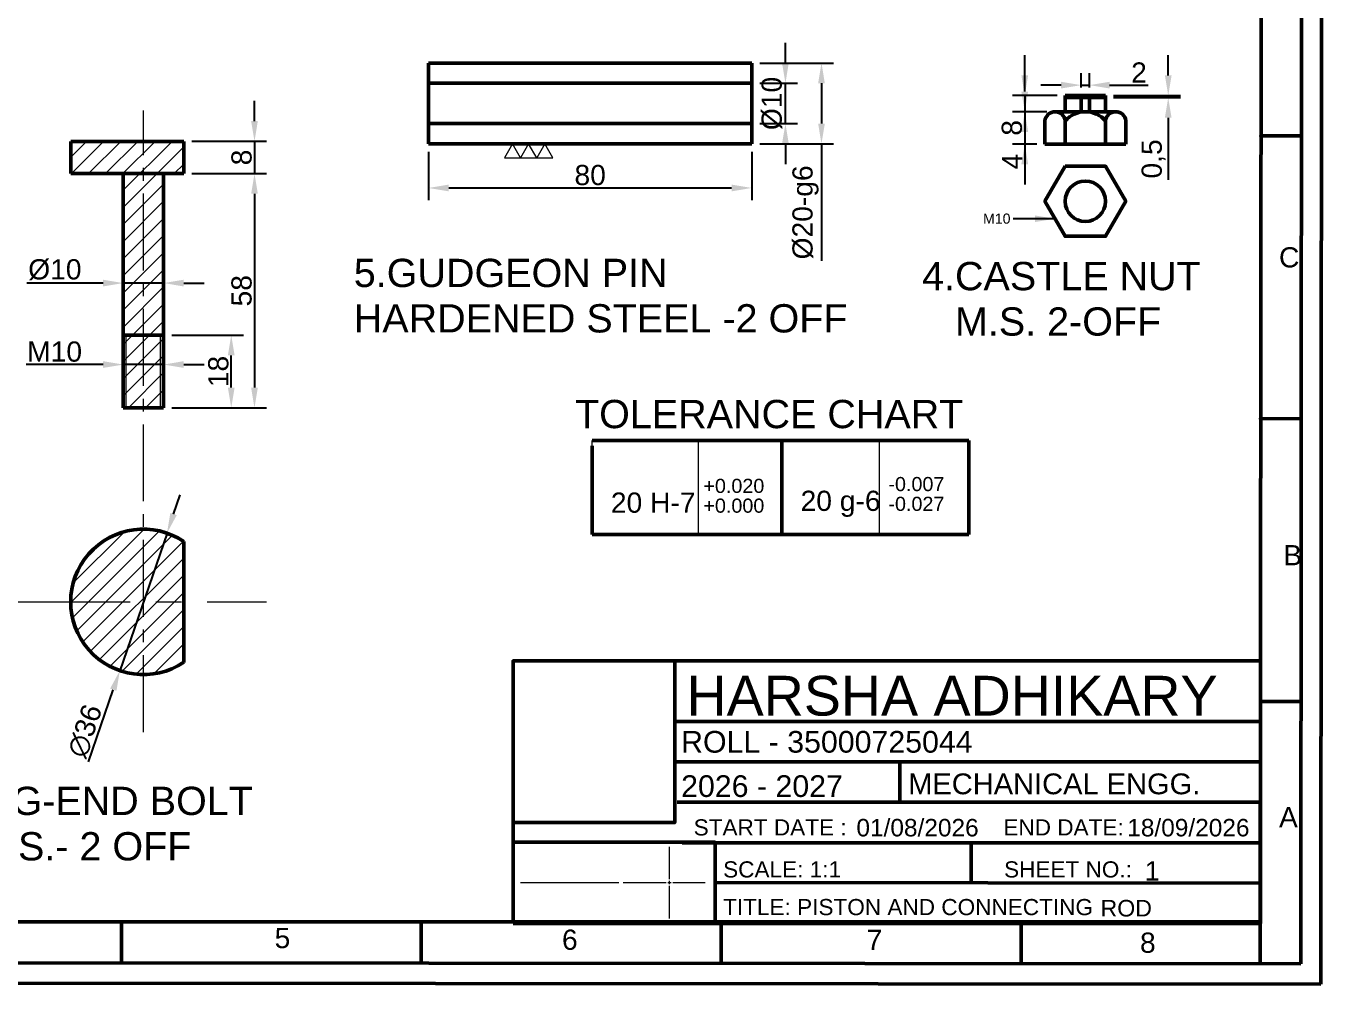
# Model space of a CAD drawing. Header units: millimetres. Extents: x 4773 to 5367, y 1948 to 2369.
# Drawn here: x 5046.2 to 5367.1, y 1948.1 to 2185.4 of the extents above; entities that cross this region are included whole.
import ezdxf

# ---------------------------------------------------------------- set-up
doc = ezdxf.new("R2010")
doc.units = ezdxf.units.MM
doc.linetypes.add('CENTER', pattern=[50.8, 31.75, -6.35, 6.35, -6.35])
doc.linetypes.add('CENTER2', pattern=[28.575, 19.05, -3.175, 3.175, -3.175])
doc.layers.get('0').update_dxf_attribs({"lineweight": 50})
doc.layers.add('CENTER', color=7, linetype='CENTER', lineweight=20)
doc.layers.add('DIM', color=7, linetype='Continuous', lineweight=20)
doc.styles.get("Standard").update_dxf_attribs({"font": 'arial.ttf'})
doc.dimstyles.new('ISO-25', dxfattribs={"dimtxt": 5, "dimasz": 5, "dimexe": 3, "dimexo": 2, "dimtad": 1, "dimtxsty": 'Standard', "dimcen": 2.5, "dimadec": 0, "dimazin": 0, "dimtfac": 1, "dimtmove": 0, "dimatfit": 3, "dimfxl": 1, "dimarcsym": 0})

# ---------------------------------------------------------------- blocks, each defined once
blk = doc.blocks.new('*U5')
at = {"layer": 'CENTER', "color": 0, "linetype": 'CENTER', "transparency": 16777216}
blk.add_line((-8.86, 0), (15.45, 0), dxfattribs=at)
blk = doc.blocks.new('*U6')
at = {"layer": 'CENTER', "color": 0, "linetype": 'CENTER', "transparency": 16777216}
for p, q in [((0, 0.8), (0, 8.86)), ((-11.5, 0), (-0.8, 0)), ((0.8, 0), (8.86, 0)), ((0, -8.86), (0, -0.8))]:
    blk.add_line(p, q, dxfattribs=at)
at = {"layer": 'CENTER', "color": 0, "linetype": 'Continuous', "transparency": 16777216}
for p, q in [((-0.4, 0), (0.4, 0)), ((0, -0.4), (0, 0.4))]:
    blk.add_line(p, q, dxfattribs=at)
blk = doc.blocks.new('*U10')
at = {"layer": 'CENTER', "color": 0, "linetype": 'CENTER2', "transparency": 16777216}
blk.add_line((0, -109.28), (0, 44.66), dxfattribs=at)
blk = doc.blocks.new('*D13')
at = {"layer": 'Defpoints', "color": 0, "transparency": 16777216}
for p in [(5145.86, 2156.16), (5225.86, 2156.16), (5225.86, 2145.24)]:
    blk.add_point(p, dxfattribs=at)
at = {"layer": 'DIM', "color": 0, "lineweight": -2, "transparency": 16777216}
for p, q in [((5145.86, 2154.16), (5145.86, 2142.24)), ((5225.86, 2154.16), (5225.86, 2142.24)), ((5150.86, 2145.24), (5220.86, 2145.24))]:
    blk.add_line(p, q, dxfattribs=at)
at = {"layer": 'DIM', "color": 0, "transparency": 16777216}
for points in [[(5150.86, 2146.07), (5150.86, 2144.4), (5145.86, 2145.24)], [(5220.86, 2146.07), (5220.86, 2144.4), (5225.86, 2145.24)]]:
    blk.add_solid(points, dxfattribs=at)
at = {"layer": 'DIM', "color": 0, "transparency": 16777216, "insert": (5185.86, 2148.41), "char_height": 5, "attachment_point": 5}
blk.add_mtext('80', dxfattribs=at)
blk = doc.blocks.new('*D14')
at = {"layer": 'Defpoints', "color": 0, "transparency": 16777216}
for p in [(5225.86, 2171.16), (5234.21, 2171.16), (5225.86, 2161.16)]:
    blk.add_point(p, dxfattribs=at)
at = {"layer": 'DIM', "color": 0, "lineweight": -2, "transparency": 16777216}
for p, q in [((5234.21, 2176.16), (5234.21, 2181.16)), ((5227.86, 2171.16), (5237.21, 2171.16)), ((5234.21, 2161.16), (5234.21, 2171.16)), ((5227.86, 2161.16), (5237.21, 2161.16)), ((5234.21, 2156.16), (5234.21, 2151.16))]:
    blk.add_line(p, q, dxfattribs=at)
at = {"layer": 'DIM', "color": 0, "transparency": 16777216}
for points in [[(5233.37, 2176.16), (5235.04, 2176.16), (5234.21, 2171.16)], [(5233.37, 2156.16), (5235.04, 2156.16), (5234.21, 2161.16)]]:
    blk.add_solid(points, dxfattribs=at)
at = {"layer": 'DIM', "color": 0, "transparency": 16777216, "insert": (5230.89, 2166.16), "char_height": 5, "attachment_point": 5, "rotation": 90}
blk.add_mtext('%%C10', dxfattribs=at)
blk = doc.blocks.new('*D15')
at = {"layer": 'Defpoints', "color": 0, "transparency": 16777216}
for p in [(5225.86, 2176.16), (5225.86, 2156.16), (5243.14, 2156.16)]:
    blk.add_point(p, dxfattribs=at)
at = {"layer": 'DIM', "color": 0, "lineweight": -2, "transparency": 16777216}
for p, q in [((5227.86, 2176.16), (5246.14, 2176.16)), ((5243.14, 2171.16), (5243.14, 2161.16)), ((5227.86, 2156.16), (5246.14, 2156.16)), ((5243.14, 2156.16), (5243.14, 2127.22))]:
    blk.add_line(p, q, dxfattribs=at)
at = {"layer": 'DIM', "color": 0, "transparency": 16777216}
for points in [[(5242.31, 2171.16), (5243.97, 2171.16), (5243.14, 2176.16)], [(5242.31, 2161.16), (5243.97, 2161.16), (5243.14, 2156.16)]]:
    blk.add_solid(points, dxfattribs=at)
at = {"layer": 'DIM', "color": 0, "transparency": 16777216, "insert": (5239.19, 2139.19), "char_height": 5, "attachment_point": 5, "rotation": 90}
blk.add_mtext('%%C20-g6', dxfattribs=at)
blk = doc.blocks.new('*D61')
at = {"layer": 'Defpoints', "color": 0, "transparency": 16777216}
for p in [(5085.25, 2156.79), (5085.25, 2148.79), (5102.75, 2148.79)]:
    blk.add_point(p, dxfattribs=at)
at = {"layer": 'DIM', "color": 0, "lineweight": -2, "transparency": 16777216}
for p, q in [((5102.75, 2161.79), (5102.75, 2166.79)), ((5087.25, 2156.79), (5105.75, 2156.79)), ((5102.75, 2156.79), (5102.75, 2148.79)), ((5087.25, 2148.79), (5105.75, 2148.79)), ((5102.75, 2143.79), (5102.75, 2138.79))]:
    blk.add_line(p, q, dxfattribs=at)
at = {"layer": 'DIM', "color": 0, "transparency": 16777216}
for points in [[(5101.92, 2161.79), (5103.58, 2161.79), (5102.75, 2156.79)], [(5101.92, 2143.79), (5103.58, 2143.79), (5102.75, 2148.79)]]:
    blk.add_solid(points, dxfattribs=at)
at = {"layer": 'DIM', "color": 0, "transparency": 16777216, "insert": (5099.57, 2152.79), "char_height": 5, "attachment_point": 5, "rotation": 90}
blk.add_mtext('8', dxfattribs=at)
blk = doc.blocks.new('*D62')
at = {"layer": 'Defpoints', "color": 0, "transparency": 16777216}
for p in [(5085.25, 2148.79), (5080.25, 2090.79), (5102.75, 2090.79)]:
    blk.add_point(p, dxfattribs=at)
at = {"layer": 'DIM', "color": 0, "lineweight": -2, "transparency": 16777216}
for p, q in [((5087.25, 2148.79), (5105.75, 2148.79)), ((5102.75, 2143.79), (5102.75, 2095.79)), ((5082.25, 2090.79), (5105.75, 2090.79))]:
    blk.add_line(p, q, dxfattribs=at)
at = {"layer": 'DIM', "color": 0, "transparency": 16777216}
for points in [[(5101.92, 2143.79), (5103.58, 2143.79), (5102.75, 2148.79)], [(5101.92, 2095.79), (5103.58, 2095.79), (5102.75, 2090.79)]]:
    blk.add_solid(points, dxfattribs=at)
at = {"layer": 'DIM', "color": 0, "transparency": 16777216, "insert": (5099.57, 2119.79), "char_height": 5, "attachment_point": 5, "rotation": 90}
blk.add_mtext('58', dxfattribs=at)
blk = doc.blocks.new('*D63')
at = {"layer": 'Defpoints', "color": 0, "transparency": 16777216}
for p in [(5080.25, 2108.79), (5097, 2108.79), (5080.25, 2090.79)]:
    blk.add_point(p, dxfattribs=at)
at = {"layer": 'DIM', "color": 0, "lineweight": -2, "transparency": 16777216}
for p, q in [((5082.25, 2108.79), (5100, 2108.79)), ((5097, 2095.79), (5097, 2103.79)), ((5082.25, 2090.79), (5100, 2090.79))]:
    blk.add_line(p, q, dxfattribs=at)
at = {"layer": 'DIM', "color": 0, "transparency": 16777216}
for points in [[(5096.17, 2103.79), (5097.83, 2103.79), (5097, 2108.79)], [(5096.17, 2095.79), (5097.83, 2095.79), (5097, 2090.79)]]:
    blk.add_solid(points, dxfattribs=at)
at = {"layer": 'DIM', "color": 0, "transparency": 16777216, "insert": (5093.82, 2099.79), "char_height": 5, "attachment_point": 5, "rotation": 90}
blk.add_mtext('18', dxfattribs=at)
blk = doc.blocks.new('*D64')
at = {"layer": 'Defpoints', "color": 0, "transparency": 16777216}
for p in [(5080.25, 2121.69), (5070.25, 2119.79), (5080.25, 2119.79)]:
    blk.add_point(p, dxfattribs=at)
at = {"layer": 'DIM', "color": 0, "lineweight": -2, "transparency": 16777216}
for p, q in [((5070.25, 2121.79), (5070.25, 2124.69)), ((5080.25, 2121.79), (5080.25, 2124.69)), ((5065.25, 2121.69), (5046.41, 2121.69)), ((5080.25, 2121.69), (5070.25, 2121.69)), ((5085.25, 2121.69), (5090.25, 2121.69))]:
    blk.add_line(p, q, dxfattribs=at)
at = {"layer": 'DIM', "color": 0, "transparency": 16777216}
for points in [[(5065.25, 2122.52), (5065.25, 2120.85), (5070.25, 2121.69)], [(5085.25, 2122.52), (5085.25, 2120.85), (5080.25, 2121.69)]]:
    blk.add_solid(points, dxfattribs=at)
at = {"layer": 'DIM', "color": 0, "transparency": 16777216, "insert": (5053.33, 2125), "char_height": 5, "attachment_point": 5}
blk.add_mtext('%%C10', dxfattribs=at)
blk = doc.blocks.new('*D65')
at = {"layer": 'Defpoints', "color": 0, "transparency": 16777216}
for p in [(5070.25, 2099.79), (5080.25, 2101.51), (5080.25, 2099.79)]:
    blk.add_point(p, dxfattribs=at)
at = {"layer": 'DIM', "color": 0, "lineweight": -2, "transparency": 16777216}
for p, q in [((5070.25, 2101.79), (5070.25, 2104.51)), ((5080.25, 2101.79), (5080.25, 2104.51)), ((5065.25, 2101.51), (5046.26, 2101.51)), ((5080.25, 2101.51), (5070.25, 2101.51)), ((5085.25, 2101.51), (5090.25, 2101.51))]:
    blk.add_line(p, q, dxfattribs=at)
at = {"layer": 'DIM', "color": 0, "transparency": 16777216}
for points in [[(5065.25, 2102.35), (5065.25, 2100.68), (5070.25, 2101.51)], [(5085.25, 2102.35), (5085.25, 2100.68), (5080.25, 2101.51)]]:
    blk.add_solid(points, dxfattribs=at)
at = {"layer": 'DIM', "color": 0, "transparency": 16777216, "insert": (5053.26, 2104.69), "char_height": 5, "attachment_point": 5}
blk.add_mtext('M10', dxfattribs=at)
blk = doc.blocks.new('*D66')
at = {"layer": 'Defpoints', "color": 0, "transparency": 16777216}
for p in [(5081.09, 2059.77), (5069.41, 2025.71)]:
    blk.add_point(p, dxfattribs=at)
at = {"layer": 'DIM', "color": 0, "lineweight": -2, "transparency": 16777216}
for p, q in [((5082.71, 2064.5), (5084.33, 2069.23)), ((5081.09, 2059.77), (5069.41, 2025.71)), ((5061.67, 2003.16), (5067.79, 2020.98))]:
    blk.add_line(p, q, dxfattribs=at)
at = {"layer": 'DIM', "color": 0, "transparency": 16777216}
for points in [[(5081.92, 2064.77), (5083.5, 2064.23), (5081.09, 2059.77)], [(5067, 2021.26), (5068.57, 2020.71), (5069.41, 2025.71)]]:
    blk.add_solid(points, dxfattribs=at)
at = {"layer": 'DIM', "color": 0, "transparency": 16777216, "insert": (5060.78, 2010.78), "char_height": 5, "attachment_point": 5, "rotation": 71.069}
blk.add_mtext('∅36', dxfattribs=at)
blk = doc.blocks.new('*D67')
at = {"layer": 'Defpoints', "color": 0, "transparency": 16777216}
for p in [(5300.97, 2164.12), (5293.47, 2156.12), (5298.47, 2156.12)]:
    blk.add_point(p, dxfattribs=at)
at = {"layer": 'DIM', "color": 0, "lineweight": -2, "transparency": 16777216}
for p, q in [((5293.47, 2169.12), (5293.47, 2174.12)), ((5298.97, 2164.12), (5290.47, 2164.12)), ((5293.47, 2164.12), (5293.47, 2156.12)), ((5296.47, 2156.12), (5290.47, 2156.12)), ((5293.47, 2151.12), (5293.47, 2146.12))]:
    blk.add_line(p, q, dxfattribs=at)
at = {"layer": 'DIM', "color": 0, "transparency": 16777216}
for points in [[(5292.63, 2169.12), (5294.3, 2169.12), (5293.47, 2164.12)], [(5292.63, 2151.12), (5294.3, 2151.12), (5293.47, 2156.12)]]:
    blk.add_solid(points, dxfattribs=at)
at = {"layer": 'DIM', "color": 0, "transparency": 16777216, "insert": (5290.29, 2160.12), "char_height": 5, "attachment_point": 5, "rotation": 90}
blk.add_mtext('8', dxfattribs=at)
blk = doc.blocks.new('*D68')
at = {"layer": 'Defpoints', "color": 0, "transparency": 16777216}
for p in [(5313.47, 2168.12), (5313.47, 2167.62), (5328.99, 2167.62)]:
    blk.add_point(p, dxfattribs=at)
at = {"layer": 'DIM', "color": 0, "lineweight": -2, "transparency": 16777216}
for p, q in [((5328.99, 2173.12), (5328.99, 2178.12)), ((5315.47, 2168.12), (5331.99, 2168.12)), ((5315.47, 2167.62), (5331.99, 2167.62)), ((5328.99, 2168.12), (5328.99, 2167.62)), ((5328.99, 2162.62), (5328.99, 2147.23))]:
    blk.add_line(p, q, dxfattribs=at)
at = {"layer": 'DIM', "color": 0, "transparency": 16777216}
for points in [[(5328.16, 2173.12), (5329.82, 2173.12), (5328.99, 2168.12)], [(5328.16, 2162.62), (5329.82, 2162.62), (5328.99, 2167.62)]]:
    blk.add_solid(points, dxfattribs=at)
at = {"layer": 'DIM', "color": 0, "transparency": 16777216, "insert": (5325.36, 2152.43), "char_height": 5, "attachment_point": 5, "rotation": 90}
blk.add_mtext('0,5', dxfattribs=at)
blk = doc.blocks.new('*D69')
at = {"layer": 'Defpoints', "color": 0, "transparency": 16777216}
for p in [(5303.47, 2168.12), (5293.47, 2164.12), (5300.97, 2164.12)]:
    blk.add_point(p, dxfattribs=at)
at = {"layer": 'DIM', "color": 0, "lineweight": -2, "transparency": 16777216}
for p, q in [((5293.47, 2173.12), (5293.47, 2178.12)), ((5301.47, 2168.12), (5290.47, 2168.12)), ((5293.47, 2168.12), (5293.47, 2164.12)), ((5298.97, 2164.12), (5290.47, 2164.12)), ((5293.47, 2159.12), (5293.47, 2149.42))]:
    blk.add_line(p, q, dxfattribs=at)
at = {"layer": 'DIM', "color": 0, "transparency": 16777216}
for points in [[(5292.63, 2173.12), (5294.3, 2173.12), (5293.47, 2168.12)], [(5292.63, 2159.12), (5294.3, 2159.12), (5293.47, 2164.12)]]:
    blk.add_solid(points, dxfattribs=at)
at = {"layer": 'DIM', "color": 0, "transparency": 16777216, "insert": (5290.34, 2151.77), "char_height": 5, "attachment_point": 5, "rotation": 90}
blk.add_mtext('4', dxfattribs=at)
blk = doc.blocks.new('*D70')
at = {"layer": 'Defpoints', "color": 0, "transparency": 16777216}
for p in [(5309.47, 2170.7), (5307.47, 2168.13), (5309.47, 2168.13)]:
    blk.add_point(p, dxfattribs=at)
at = {"layer": 'DIM', "color": 0, "lineweight": -2, "transparency": 16777216}
for p, q in [((5307.47, 2170.13), (5307.47, 2173.7)), ((5309.47, 2170.13), (5309.47, 2173.7)), ((5302.47, 2170.7), (5297.47, 2170.7)), ((5307.47, 2170.7), (5309.47, 2170.7)), ((5314.47, 2170.7), (5324.03, 2170.7))]:
    blk.add_line(p, q, dxfattribs=at)
at = {"layer": 'DIM', "color": 0, "transparency": 16777216}
for points in [[(5302.47, 2171.53), (5302.47, 2169.87), (5307.47, 2170.7)], [(5314.47, 2171.53), (5314.47, 2169.87), (5309.47, 2170.7)]]:
    blk.add_solid(points, dxfattribs=at)
at = {"layer": 'DIM', "color": 0, "transparency": 16777216, "insert": (5321.75, 2173.83), "char_height": 5, "attachment_point": 5}
blk.add_mtext('2', dxfattribs=at)

msp = doc.modelspace()

# ---------------------------------------------------------------- hatches: boundary and pattern name
at = {"layer": 'DIM'}
h = msp.add_hatch(dxfattribs=at)
h.set_pattern_fill('_USER', color=256, scale=3, angle=45, pattern_type=0)
h.set_pattern_definition([(45, (4527.106, 1890.0148), (-2.12132, 2.12132), [])])
h.paths.add_polyline_path([(5085.248, 2156.785), (5057.248, 2156.785), (5057.248, 2148.785), (5085.248, 2148.785)])
h.paths.add_polyline_path([(5080.248, 2148.785), (5070.248, 2148.785), (5070.248, 2108.785), (5080.248, 2108.785)])
h.paths.add_polyline_path([(5079.498, 2108.785), (5075.248, 2108.785), (5075.248, 2090.785), (5079.498, 2090.785)])
h.paths.add_polyline_path([(5075.248, 2108.785), (5070.998, 2108.785), (5070.998, 2090.785), (5075.248, 2090.785)])
h.paths.add_polyline_path([(5070.998, 2108.785), (5070.248, 2108.785), (5070.248, 2090.785), (5070.998, 2090.785)])
h.paths.add_polyline_path([(5080.248, 2108.785), (5079.498, 2108.785), (5079.498, 2090.785), (5080.248, 2090.785)])
h.paths.add_polyline_path([(5075.248, 2060.741, 0.4142136), (5057.248, 2042.741), (5075.248, 2042.741)])
h.paths.add_polyline_path([(5085.248, 2057.707, 0.1483315), (5075.248, 2060.741), (5075.248, 2042.741), (5085.248, 2042.741)])
h.paths.add_polyline_path([(5075.248, 2042.741), (5057.248, 2042.741, 0.4142136), (5075.248, 2024.741)])
h.paths.add_polyline_path([(5085.248, 2042.741), (5075.248, 2042.741), (5075.248, 2024.741, 0.1483315), (5085.248, 2027.774)])

# ---------------------------------------------------------------- linework, layer by layer
for p, q in [((5366.788, 1948.103), (5367.082, 2368.103)), ((5361.791, 1953.106), (5362.079, 2363.106)), ((5351.791, 1953.113), (5352.072, 2353.113)), ((5225.857, 2176.16), (5145.857, 2176.16)), ((5145.857, 2176.16), (5145.857, 2156.16)), ((5225.857, 2156.16), (5225.857, 2176.16)), ((5225.857, 2171.16), (5145.857, 2171.16)), ((5303.471, 2168.124), (5313.471, 2168.124)), ((5303.471, 2164.124), (5303.471, 2168.124)), ((5303.471, 2167.624), (5313.471, 2167.624)), ((5307.471, 2168.126), (5307.466, 2164.126)), ((5309.471, 2168.123), (5309.466, 2164.123)), ((5313.471, 2168.124), (5313.471, 2164.124)), ((5315.961, 2164.124), (5300.971, 2164.124)), ((5315.982, 2164.124), (5315.971, 2164.124)), ((5145.857, 2161.16), (5225.857, 2161.16)), ((5298.471, 2161.854), (5298.471, 2156.124)), ((5303.471, 2156.124), (5303.471, 2161.854)), ((5313.471, 2161.854), (5313.471, 2156.124)), ((5318.471, 2156.124), (5318.471, 2161.854)), ((5085.248, 2156.785), (5057.248, 2156.785)), ((5057.248, 2156.785), (5057.248, 2148.785)), ((5085.248, 2148.785), (5085.248, 2156.785)), ((5361.935, 2158.106), (5351.935, 2158.113)), ((5145.857, 2156.16), (5225.857, 2156.16)), ((5298.471, 2156.124), (5318.471, 2156.124)), ((5057.248, 2148.785), (5085.248, 2148.785)), ((5070.248, 2090.785), (5070.248, 2148.785)), ((5080.248, 2090.785), (5080.248, 2148.785)), ((5070.248, 2108.785), (5080.248, 2108.785)), ((5070.248, 2090.785), (5080.248, 2090.785)), ((5361.886, 2088.106), (5351.886, 2088.113)), ((5186.384, 2082.74), (5279.598, 2082.74)), ((5186.384, 2059.409), (5186.384, 2081.345)), ((5233.291, 2082.74), (5233.291, 2059.409)), ((5279.598, 2082.74), (5279.598, 2059.409)), ((5085.248, 2057.707), (5085.248, 2027.774)), ((5279.598, 2059.409), (5186.384, 2059.409)), ((5166.798, 2028.113), (5166.798, 1963.113)), ((5208.617, 2028.113), (5166.798, 2028.113)), ((5351.798, 2028.113), (5208.617, 2028.113)), ((5351.798, 1963.113), (5351.798, 2028.113)), ((5361.837, 2018.106), (5351.837, 2018.113)), ((5351.798, 2013.113), (5207.152, 2013.113)), ((5351.798, 2003.113), (5206.928, 2003.113)), ((5262.572, 2002.788), (5262.572, 1993.113)), ((5351.798, 1993.113), (5207.377, 1993.113)), ((5351.798, 1983.113), (5208.617, 1983.113)), ((5280.208, 1983.113), (5280.198, 1973.182)), ((5351.798, 1973.113), (5216.798, 1973.243)), ((4787.798, 1963.509), (5351.798, 1963.509)), ((5069.798, 1963.311), (5069.791, 1953.311)), ((5144.048, 1963.259), (5144.041, 1953.259)), ((5166.798, 1963.113), (5351.798, 1963.113)), ((5218.298, 1963.207), (5218.291, 1953.207)), ((5292.548, 1963.155), (5292.541, 1953.155)), ((4777.791, 1953.516), (5361.791, 1953.106)), ((4772.788, 1948.519), (5366.788, 1948.103))]:
    msp.add_line(p, q)
for points in [[(5303.471, 2150.604), (5298.471, 2141.944), (5303.471, 2133.284), (5313.471, 2133.284), (5318.471, 2141.944), (5313.471, 2150.604)], [(5166.798, 1988.113), (5206.798, 1988.113), (5206.798, 2028.113), (5166.798, 2028.113)], [(5166.798, 1963.243), (5216.798, 1963.243), (5216.798, 1983.243), (5166.798, 1983.243)]]:
    msp.add_lwpolyline(points, close=True)
msp.add_circle((5308.471, 2141.944), 5)
for centre, radius, start, end in [((5300.971, 2161.613), 2.512, 5.52411, 174.47589), ((5308.471, 2157.482), 6.642, 41.16618, 138.83382), ((5315.971, 2161.613), 2.512, 5.52355, 174.47645), ((5075.248, 2042.741), 18, 56.25101, 303.74899)]:
    msp.add_arc(centre, radius, start, end)
for p in [(5351.935, 2158.113), (5351.886, 2088.113), (5351.837, 2018.113)]:
    msp.add_point(p)
at = {"layer": 'CENTER'}
msp.add_line((5040.244, 2042.741), (5105.706, 2042.741), dxfattribs=at)
at = {"layer": 'DIM'}
for p, q in [((5070.998, 2090.785), (5070.998, 2108.785)), ((5079.498, 2090.785), (5079.498, 2108.785)), ((5186.384, 2059.409), (5186.384, 2082.74)), ((5186.384, 2059.409), (5186.384, 2081.345)), ((5212.711, 2059.409), (5212.711, 2082.74)), ((5212.711, 2059.409), (5212.711, 2082.74)), ((5212.711, 2059.409), (5212.711, 2082.74)), ((5212.711, 2059.409), (5212.711, 2082.74)), ((5257.392, 2082.74), (5257.392, 2059.409))]:
    msp.add_line(p, q, dxfattribs=at)
for points in [[(5164.625, 2152.696), (5168.625, 2152.696), (5166.625, 2156.16)], [(5168.625, 2152.696), (5172.625, 2152.696), (5170.625, 2156.16)], [(5172.625, 2152.696), (5176.625, 2152.696), (5174.625, 2156.16)]]:
    msp.add_lwpolyline(points, close=True, dxfattribs=at)

# ---------------------------------------------------------------- block references
at = {"layer": 'CENTER', "linetype": 'CENTER2'}
msp.add_blockref('*U10', (5075.248, 2119.785), dxfattribs=at)
at = {"layer": 'CENTER', "linetype": 'CENTER'}
for name, p in [('*U6', (5205.511, 1973.243)), ('*U5', (5177.511, 1973.243))]:
    msp.add_blockref(name, p, dxfattribs=at)

# ---------------------------------------------------------------- texts
for s, height, p in [('C', 5, (5356.413, 2125.564)), ('C', 5, (5356.413, 2125.564)), ('B', 5, (5357.469, 2051.814)), ('B', 5, (5357.469, 2051.814)), ('A', 5, (5356.421, 1986.914)), ('A', 5, (5356.421, 1986.914)), ('START DATE :                         END DATE:                   ', 4, (5211.487, 1984.904)), (' SCALE: 1:1                          SHEET NO.:                ', 4, (5217.235, 1974.499)), (' TITLE: PISTON AND CONNECTING ', 4, (5217.235, 1965.172)), ('5', 5, (5107.735, 1957.009)), ('6', 5, (5178.884, 1956.592)), ('7', 5, (5254.309, 1956.537)), ('8', 5, (5321.995, 1955.856))]:
    msp.add_text(s, height=height).set_placement(p)
at = {"layer": 'DIM'}
for s, height, p in [('5.GUDGEON PIN', 7, (5127.336, 2120.703)), ('4.CASTLE NUT ', 7, (5268.035, 2119.916)), ('HARDENED STEEL -2 OFF', 7, (5127.336, 2109.458)), ('   M.S. 2-OFF', 7, (5268.035, 2108.671)), ('TOLERANCE CHART', 7, (5182.111, 2085.758)), ('HARSHA ADHIKARY', 9.84901, (5209.723, 2014.583)), ('ROLL - 35000725044', 5.37219, (5208.379, 2005.406)), ('2026 - 2027', 5.37219, (5208.379, 1994.438)), ('MECHANICAL ENGG.', 5.14835, (5264.609, 1995.109)), ('3.BIG-END BOLT', 7, (5025.198, 1989.971)), ('01/08/2026', 4.3301, (5251.784, 1984.672)), ('18/09/2026', 4.3301, (5318.843, 1984.672)), ('   M.S.- 2 OFF', 7, (5025.198, 1978.726)), ('1', 4.786, (5323.177, 1973.732)), ('ROD', 4.1022, (5312.228, 1964.844))]:
    msp.add_text(s, height=height, dxfattribs=at).set_placement(p)
at = {"layer": 'DIM', "insert": (5289.935, 2136.364), "char_height": 2.5, "width": 5.57988, "attachment_point": 9}
msp.add_mtext('M10', dxfattribs=at)
at = {"layer": 'DIM', "char_height": 5, "attachment_point": 5}
for s, insert in [('20 H-7 {\\H0.7x;\\S+0.020^ +0.000;}', (5209.988, 2068.986)), ('20 g-6 {\\H0.7x;\\S-0.007^ -0.027;}', (5255.767, 2068.715))]:
    msp.add_mtext(s, dxfattribs=dict(at, insert=insert))

# ---------------------------------------------------------------- dimensions: what is measured, and where the dimension line sits
at = {"layer": 'DIM'}
dim = msp.add_linear_dim(base=(5234.205, 2171.16), p1=(5225.857, 2161.16), p2=(5225.857, 2171.16), angle=90, text='%%C<>', dimstyle='ISO-25', dxfattribs=at)
dim.commit()
dim.dimension.update_dxf_attribs({"geometry": '*D14', "text_midpoint": (5234.205, 2166.16), "dimtype": 160})
dim = msp.add_linear_dim(base=(5243.141, 2156.16), p1=(5225.857, 2176.16), p2=(5225.857, 2156.16), angle=90, text='%%C<>-g6', dimstyle='ISO-25', dxfattribs=at)
dim.commit()
dim.dimension.update_dxf_attribs({"geometry": '*D15', "text_midpoint": (5239.188, 2139.188)})
for base, p1, p2, picture, middle in [((5293.468, 2164.124), (5303.471, 2168.124), (5300.971, 2164.124), '*D69', (5290.343, 2151.77)), ((5328.991, 2167.624), (5313.471, 2168.124), (5313.471, 2167.624), '*D68', (5325.361, 2152.429)), ((5293.468, 2156.124), (5300.971, 2164.124), (5298.471, 2156.124), '*D67', (5290.29, 2160.124)), ((5102.751, 2148.785), (5085.248, 2156.785), (5085.248, 2148.785), '*D61', (5099.573, 2152.785))]:
    dim = msp.add_linear_dim(base=base, p1=p1, p2=p2, angle=90, dimstyle='ISO-25', dxfattribs=at)
    dim.commit()
    dim.dimension.update_dxf_attribs({"geometry": picture, "text_midpoint": middle})
for base, p1, p2, picture, middle in [((5309.471, 2170.699), (5307.471, 2168.126), (5309.471, 2168.126), '*D70', (5321.752, 2173.834)), ((5225.857, 2145.236), (5145.857, 2156.16), (5225.857, 2156.16), '*D13', (5185.857, 2148.414))]:
    dim = msp.add_linear_dim(base=base, p1=p1, p2=p2, dimstyle='ISO-25', dxfattribs=at)
    dim.commit()
    dim.dimension.update_dxf_attribs({"geometry": picture, "text_midpoint": middle})
for base, p1, p2, picture, middle in [((5102.751, 2090.785), (5085.248, 2148.785), (5080.248, 2090.785), '*D62', (5099.573, 2119.785)), ((5096.999, 2108.785), (5080.248, 2090.785), (5080.248, 2108.785), '*D63', (5093.822, 2099.785))]:
    dim = msp.add_linear_dim(base=base, p1=p1, p2=p2, angle=90, dimstyle='ISO-25', override={"dimtmove": 1}, dxfattribs=at)
    dim.commit()
    dim.dimension.update_dxf_attribs({"geometry": picture, "text_midpoint": middle})
for base, p1, p2, text, picture, middle in [((5080.248, 2121.687), (5070.248, 2119.785), (5080.248, 2119.785), '%%C<>', '*D64', (5053.33, 2121.687)), ((5080.248, 2101.512), (5070.248, 2099.785), (5080.248, 2099.785), 'M<>', '*D65', (5053.255, 2101.512))]:
    dim = msp.add_linear_dim(base=base, p1=p1, p2=p2, text=text, dimstyle='ISO-25', dxfattribs=at)
    dim.commit()
    dim.dimension.update_dxf_attribs({"geometry": picture, "text_midpoint": middle, "dimtype": 160})
dim = msp.add_diameter_dim_2p(p1=(5081.088, 2059.767), p2=(5069.408, 2025.714), dimstyle='ISO-25', dxfattribs=at)
dim.commit()
dim.dimension.update_dxf_attribs({"geometry": '*D66', "text_midpoint": (5060.779, 2010.782)})

# ---------------------------------------------------------------- leaders
at = {"layer": 'DIM', "annotation_type": 0, "has_hookline": 1, "hookline_direction": 1, "text_width": 6.368}
msp.add_leader([(5300.971, 2137.614), (5291.503, 2137.614), (5290.56, 2137.614)], dimstyle='ISO-25', override={"dimgap": 0.625, "dimtad": 0}, dxfattribs=at)

doc.saveas('drawing.dxf')
